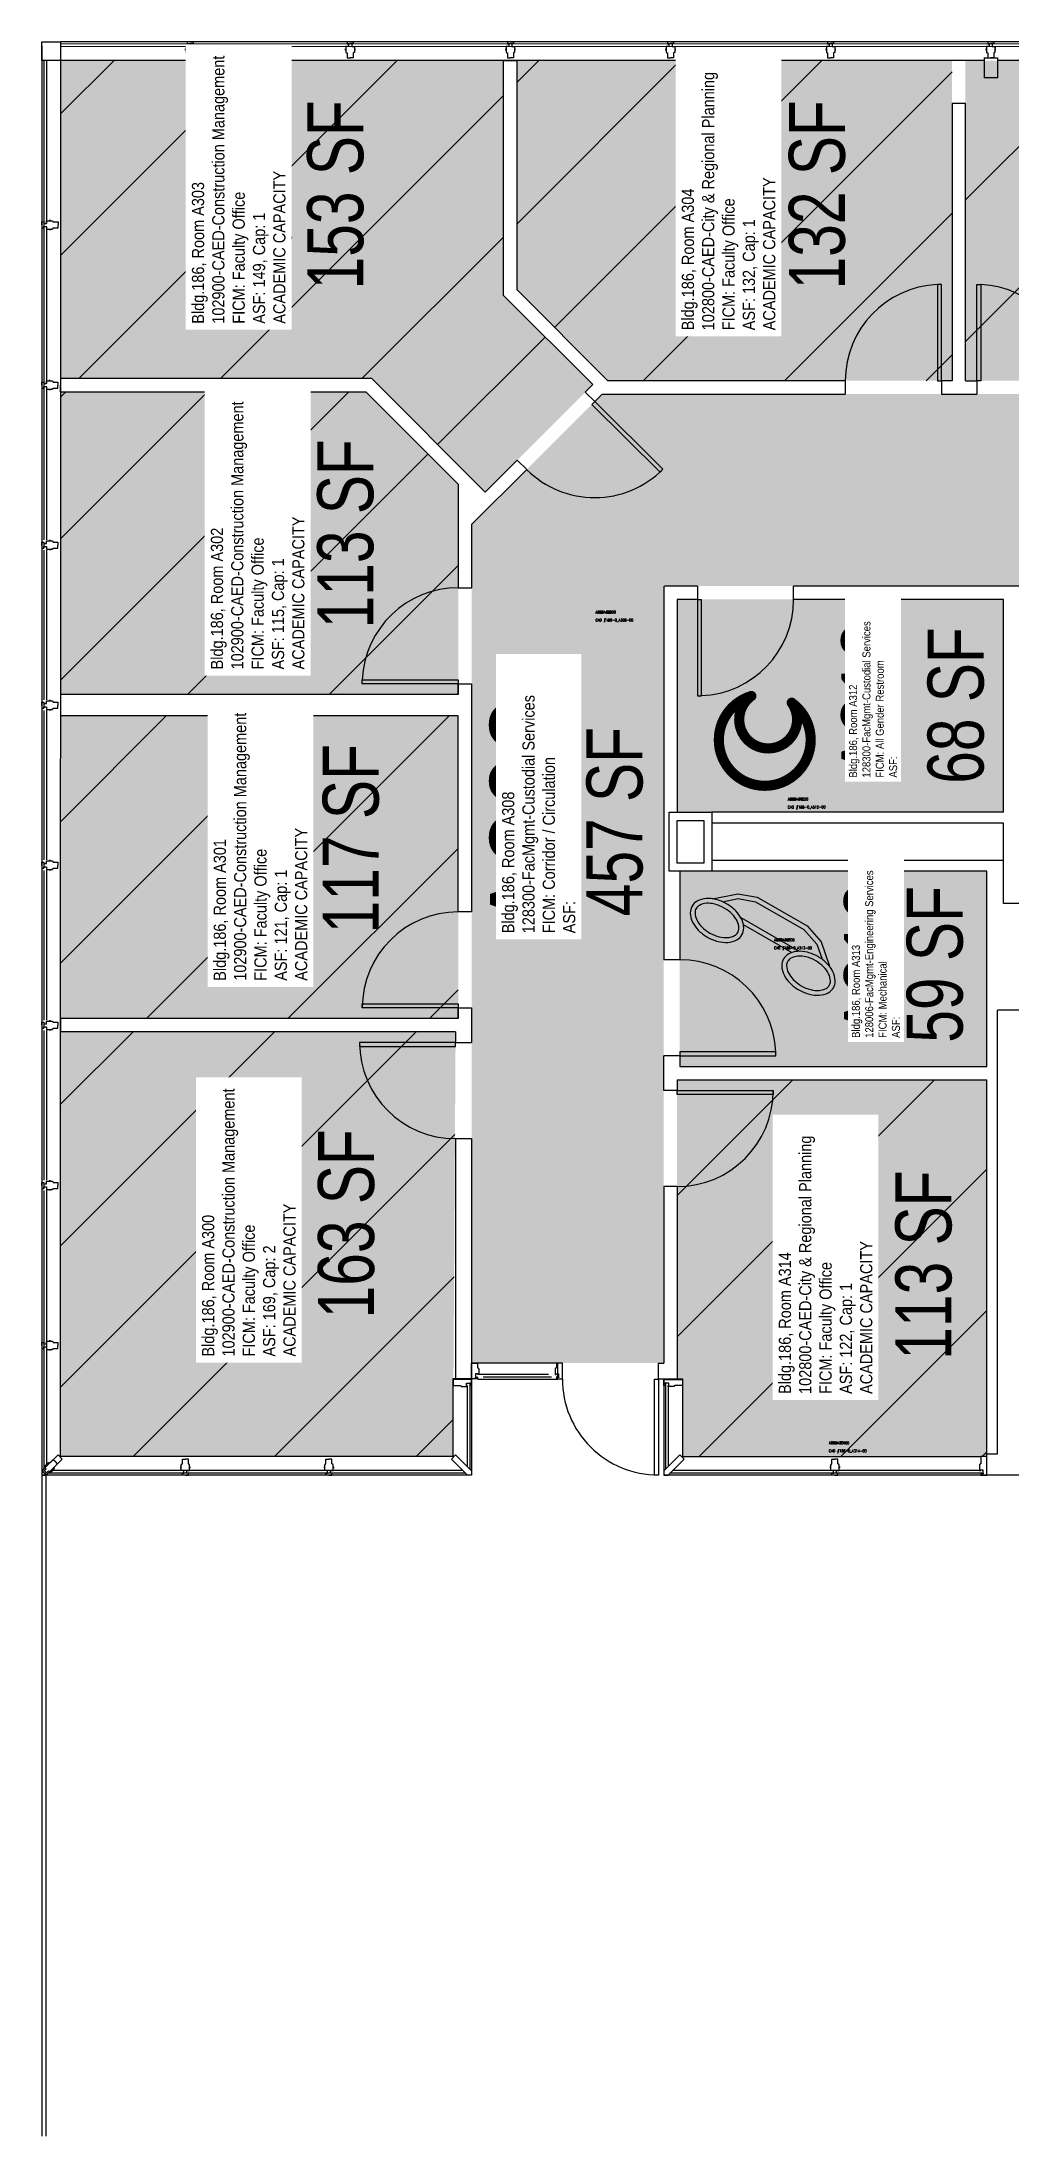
# Model space of a CAD drawing. Header units: inches. Extents: x -16 to 4862, y -246 to 5624.
# Drawn here: x 1549 to 1912, y 745 to 1530 of the extents above; entities that cross this region are included whole.
import ezdxf
from ezdxf.enums import TextEntityAlignment as Align

# ---------------------------------------------------------------- set-up
doc = ezdxf.new("R2010")
doc.units = ezdxf.units.IN
doc.header["$LTSCALE"] = 10
doc.header["$MEASUREMENT"] = 0
doc.layers.get('0').update_dxf_attribs({"linetype": 'CONTINUOUS'})
for name, color, linetype in [('A-DOOR', 2, 'CONTINUOUS'), ('A-FLOR', 3, 'CONTINUOUS'), ('A-GLAZ', 1, 'CONTINUOUS'), ('A-GLAZ-SILL', 2, 'CONTINUOUS'), ('A-IDEN-CNUM', 7, 'CONTINUOUS'), ('A-IDEN-ICON', 4, 'CONTINUOUS'), ('A-IDEN-RNUM', 7, 'CONTINUOUS'), ('A-IDEN-SNUM', 4, 'CONTINUOUS'), ('A-IDEN-VNUM', 4, 'CONTINUOUS'), ('A-WALL', 5, 'CONTINUOUS'), ('AREA-TEXT', 3, 'CONTINUOUS'), ('Rooms-Capacity', 4, 'CONTINUOUS'), ('Rooms-Category-Color', 7, 'CONTINUOUS'), ('Rooms-College-Color', 7, 'CONTINUOUS'), ('Rooms-Department-Color', 7, 'CONTINUOUS'), ('Rooms-Division-Color', 7, 'CONTINUOUS'), ('Rooms-Information', 7, 'CONTINUOUS')]:
    doc.layers.add(name, color=color, linetype=linetype)
doc.styles.add('AREA', font='arial.ttf', dxfattribs={"width": 0.75, "height": 24})
doc.styles.add('ROOMSNUMBER', font='TXT.SHX', dxfattribs={"height": 1})
doc.styles.add('ROOMVNUMBER', font='arial.ttf', dxfattribs={"width": 0.85, "height": 30})

# ---------------------------------------------------------------- blocks, each defined once
blk = doc.blocks.new('CPPHONE')
at = {"color": 0, "linetype": 'ByBlock'}
for p, q in [((0.0096, 0.0252), (-0.0196, -0.0252)), ((0.0169, 0.0279), (-0.0182, -0.0329))]:
    blk.add_line(p, q, dxfattribs=at)
for points in [[(0.0288, 0.0786, 0.139889), (0.0216, 0.0804, 0.107118), (0.0122, 0.0781, 0.079812), (0.0039, 0.0722, 0.067459), (-0.0035, 0.0626, 0.067459), (-0.008, 0.0515, 0.079812), (-0.009, 0.0413, 0.107118), (-0.0064, 0.032, 0.139889), (-0.0012, 0.0267, 0.139889), (0.0061, 0.0248, 0.107118), (0.0155, 0.0272, 0.079812), (0.0238, 0.0331, 0.067459), (0.0312, 0.0426, 0.067459), (0.0357, 0.0538, 0.079812), (0.0367, 0.0639, 0.107118), (0.034, 0.0732, 0.139889)], [(0.0263, 0.0743, 0.139889), (0.0218, 0.0754, 0.107118), (0.0144, 0.0736, 0.079812), (0.0074, 0.0686, 0.067459), (0.0008, 0.0601, 0.067459), (-0.0032, 0.0502, 0.079812), (-0.004, 0.0417, 0.107118), (-0.0019, 0.0344, 0.139889), (0.0013, 0.031, 0.139889), (0.0059, 0.0298, 0.107118), (0.0133, 0.0317, 0.079812), (0.0203, 0.0367, 0.067459), (0.0268, 0.0451, 0.067459), (0.0309, 0.055, 0.079812), (0.0317, 0.0636, 0.107118), (0.0296, 0.0709, 0.139889)], [(-0.0262, -0.0167, 0.139889), (-0.0334, -0.0148, 0.107118), (-0.0428, -0.0172, 0.079812), (-0.0511, -0.0231, 0.067459), (-0.0585, -0.0326, 0.067459), (-0.063, -0.0438, 0.079812), (-0.064, -0.0539, 0.107118), (-0.0614, -0.0632, 0.139889), (-0.0562, -0.0686, 0.139889), (-0.0489, -0.0704, 0.107118), (-0.0395, -0.0681, 0.079812), (-0.0312, -0.0622, 0.067459), (-0.0238, -0.0526, 0.067459), (-0.0193, -0.0415, 0.079812), (-0.0183, -0.0313, 0.107118), (-0.021, -0.022, 0.139889)], [(-0.0287, -0.021, 0.139889), (-0.0332, -0.0198, 0.107118), (-0.0406, -0.0217, 0.079812), (-0.0476, -0.0267, 0.067459), (-0.0542, -0.0351, 0.067459), (-0.0582, -0.045, 0.079812), (-0.059, -0.0536, 0.107118), (-0.0569, -0.0609, 0.139889), (-0.0537, -0.0643, 0.139889), (-0.0491, -0.0654, 0.107118), (-0.0417, -0.0636, 0.079812), (-0.0347, -0.0586, 0.067459), (-0.0282, -0.0501, 0.067459), (-0.0241, -0.0402, 0.079812), (-0.0233, -0.0317, 0.107118), (-0.0254, -0.0244, 0.139889)]]:
    blk.add_lwpolyline(points, format="xyb", close=True, dxfattribs=at)
for points in [[(0.0364, 0.0572), (0.0417, 0.0308), (0.0382, 0.0108), (0.0082, -0.0411), (-0.0083, -0.0558), (-0.0338, -0.0645)], [(0.0334, 0.047), (0.0366, 0.0307), (0.0334, 0.0126), (0.0043, -0.0379), (-0.0109, -0.0514), (-0.0265, -0.0567)]]:
    blk.add_lwpolyline(points, dxfattribs=at)
blk = doc.blocks.new('CPBATH')
at = {"color": 0, "linetype": 'ByBlock', "const_width": 0.0127}
for points in [[(0.0571, 0.0168, 0.861492), (-0.0551, 0, 1)], [(0.0571, 0.0168, 0.729002), (-0.0084, -0.0042, 1)], [(-0.0551, 0, 0.726902), (0.0487, -0.0337, 1)], [(-0.0084, -0.0042, 0.609468), (0.0487, -0.0337, 1)]]:
    blk.add_lwpolyline(points, format="xyb", dxfattribs=at)
at = {"color": 0, "linetype": 'ByBlock', "const_width": 0.00637}
for points in [[(0.0544, 0.0152, 1), (0.0599, 0.0184, 1)], [(0.0459, -0.0353, 1), (0.0515, -0.0321, 1)]]:
    blk.add_lwpolyline(points, format="xyb", close=True, dxfattribs=at)

msp = doc.modelspace()

# ---------------------------------------------------------------- hatches: boundary and pattern name
at = {"layer": 'Rooms-Capacity'}
h = msp.add_hatch(dxfattribs=at)
h.set_pattern_fill('ANSI31', color=256, scale=300, style=0)
h.paths.add_polyline_path([(1555.65, 1522.63), (1721.64, 1522.63), (1721.64, 1434.57), (1755.04, 1401.17), (1714.74, 1360.86), (1672.08, 1403.52), (1555.66, 1403.52)])
h = msp.add_hatch(dxfattribs=at)
h.set_pattern_fill('ANSI31', color=256, scale=300, style=0)
h.paths.add_polyline_path([(1726.64, 1522.63), (1726.64, 1436.64), (1760.65, 1402.63), (1889.64, 1402.63), (1889.64, 1522.63)])
h = msp.add_hatch(dxfattribs=at)
h.set_pattern_fill('ANSI31', color=256, scale=300, style=0)
h.paths.add_polyline_path([(1894.64, 1402.63), (1894.64, 1522.63), (2021.64, 1522.63), (2021.64, 1402.63)])
h = msp.add_hatch(dxfattribs=at)
h.set_pattern_fill('ANSI31', color=256, scale=300, style=0)
h.paths.add_polyline_path([(1555.66, 1398.52), (1670.01, 1398.52), (1704.64, 1363.89), (1704.64, 1285.02), (1555.66, 1285.02)])
h = msp.add_hatch(dxfattribs=at)
h.set_pattern_fill('ANSI31', color=256, scale=300, style=0)
h.paths.add_polyline_path([(1555.66, 1277.02), (1704.64, 1277.02), (1704.64, 1163.52), (1555.66, 1163.52)])
h = msp.add_hatch(dxfattribs=at)
h.set_pattern_fill('ANSI31', color=256, scale=300, style=0)
h.paths.add_polyline_path([(1555.66, 1158.52), (1703.64, 1158.52), (1702.64, 999.41), (1555.65, 999.41)])
h = msp.add_hatch(dxfattribs=at)
h.set_pattern_fill('ANSI31', color=256, scale=300, style=0)
h.paths.add_polyline_path([(1786.64, 1028.43), (1788.62, 1028.43), (1788.64, 999.41), (1902.64, 999.38), (1902.64, 1140.58), (1786.64, 1140.58)])
at = {"layer": 'Rooms-Category-Color', "true_color": 0xfa9ba3}
for points in [[(1555.65, 1522.63), (1721.64, 1522.63), (1721.64, 1434.57), (1755.04, 1401.17), (1714.74, 1360.86), (1672.08, 1403.52), (1555.66, 1403.52)], [(1726.64, 1522.63), (1726.64, 1436.64), (1760.65, 1402.63), (1889.64, 1402.63), (1889.64, 1522.63)], [(1894.64, 1402.63), (1894.64, 1522.63), (2021.64, 1522.63), (2021.64, 1402.63)], [(1555.66, 1398.52), (1670.01, 1398.52), (1704.64, 1363.89), (1704.64, 1285.02), (1555.66, 1285.02)], [(1555.66, 1277.02), (1704.64, 1277.02), (1704.64, 1163.52), (1555.66, 1163.52)], [(1555.66, 1158.52), (1703.64, 1158.52), (1702.64, 999.41), (1555.65, 999.41)], [(1786.64, 1028.43), (1788.62, 1028.43), (1788.64, 999.41), (1902.64, 999.38), (1902.64, 1140.58), (1786.64, 1140.58)]]:
    msp.add_hatch(color=241, dxfattribs=at).paths.add_polyline_path(points)
at = {"layer": 'Rooms-Category-Color', "true_color": 0xadadad}
for points in [[(1758.58, 1397.63), (1709.64, 1348.7), (1709.64, 1034.41), (1781.64, 1034.41), (1781.64, 1325.63), (2055.89, 1325.63), (2055.89, 1278.12), (2162.76, 1278.12), (2162.76, 1325.63), (2278.93, 1325.63), (2278.93, 1397.63)], [(1786.64, 1320.63), (1786.64, 1240.84), (1908.89, 1240.84), (1908.89, 1320.63)], [(1787.64, 1218.84), (1787.64, 1145.58), (1902.64, 1145.58), (1902.64, 1218.84)]]:
    msp.add_hatch(color=253, dxfattribs=at).paths.add_polyline_path(points)
at = {"layer": 'Rooms-College-Color', "true_color": 0xe3f498}
for points in [[(1555.65, 1522.63), (1721.64, 1522.63), (1721.64, 1434.57), (1755.04, 1401.17), (1714.74, 1360.86), (1672.08, 1403.52), (1555.66, 1403.52)], [(1726.64, 1522.63), (1726.64, 1436.64), (1760.65, 1402.63), (1889.64, 1402.63), (1889.64, 1522.63)], [(1894.64, 1402.63), (1894.64, 1522.63), (2021.64, 1522.63), (2021.64, 1402.63)], [(1555.66, 1398.52), (1670.01, 1398.52), (1704.64, 1363.89), (1704.64, 1285.02), (1555.66, 1285.02)], [(1555.66, 1277.02), (1704.64, 1277.02), (1704.64, 1163.52), (1555.66, 1163.52)], [(1555.66, 1158.52), (1703.64, 1158.52), (1702.64, 999.41), (1555.65, 999.41)], [(1786.64, 1028.43), (1788.62, 1028.43), (1788.64, 999.41), (1902.64, 999.38), (1902.64, 1140.58), (1786.64, 1140.58)]]:
    msp.add_hatch(color=61, dxfattribs=at).paths.add_polyline_path(points)
at = {"layer": 'Rooms-College-Color', "true_color": 0xadadad}
for points in [[(1758.58, 1397.63), (1709.64, 1348.7), (1709.64, 1034.41), (1781.64, 1034.41), (1781.64, 1325.63), (2055.89, 1325.63), (2055.89, 1278.12), (2162.76, 1278.12), (2162.76, 1325.63), (2278.93, 1325.63), (2278.93, 1397.63)], [(1786.64, 1320.63), (1786.64, 1240.84), (1908.89, 1240.84), (1908.89, 1320.63)], [(1787.64, 1218.84), (1787.64, 1145.58), (1902.64, 1145.58), (1902.64, 1218.84)]]:
    msp.add_hatch(color=253, dxfattribs=at).paths.add_polyline_path(points)
at = {"layer": 'Rooms-Department-Color', "true_color": 0xe3f498}
for points in [[(1555.65, 1522.63), (1721.64, 1522.63), (1721.64, 1434.57), (1755.04, 1401.17), (1714.74, 1360.86), (1672.08, 1403.52), (1555.66, 1403.52)], [(1726.64, 1522.63), (1726.64, 1436.64), (1760.65, 1402.63), (1889.64, 1402.63), (1889.64, 1522.63)], [(1894.64, 1402.63), (1894.64, 1522.63), (2021.64, 1522.63), (2021.64, 1402.63)], [(1555.66, 1398.52), (1670.01, 1398.52), (1704.64, 1363.89), (1704.64, 1285.02), (1555.66, 1285.02)], [(1555.66, 1277.02), (1704.64, 1277.02), (1704.64, 1163.52), (1555.66, 1163.52)], [(1555.66, 1158.52), (1703.64, 1158.52), (1702.64, 999.41), (1555.65, 999.41)], [(1786.64, 1028.43), (1788.62, 1028.43), (1788.64, 999.41), (1902.64, 999.38), (1902.64, 1140.58), (1786.64, 1140.58)]]:
    msp.add_hatch(color=61, dxfattribs=at).paths.add_polyline_path(points)
at = {"layer": 'Rooms-Department-Color', "true_color": 0xacacac}
for points in [[(1758.58, 1397.63), (1709.64, 1348.7), (1709.64, 1034.41), (1781.64, 1034.41), (1781.64, 1325.63), (2055.89, 1325.63), (2055.89, 1278.12), (2162.76, 1278.12), (2162.76, 1325.63), (2278.93, 1325.63), (2278.93, 1397.63)], [(1786.64, 1320.63), (1786.64, 1240.84), (1908.89, 1240.84), (1908.89, 1320.63)], [(1787.64, 1218.84), (1787.64, 1145.58), (1902.64, 1145.58), (1902.64, 1218.84)]]:
    msp.add_hatch(color=253, dxfattribs=at).paths.add_polyline_path(points)
at = {"layer": 'Rooms-Division-Color', "true_color": 0xe3f498}
for points in [[(1555.65, 1522.63), (1721.64, 1522.63), (1721.64, 1434.57), (1755.04, 1401.17), (1714.74, 1360.86), (1672.08, 1403.52), (1555.66, 1403.52)], [(1726.64, 1522.63), (1726.64, 1436.64), (1760.65, 1402.63), (1889.64, 1402.63), (1889.64, 1522.63)], [(1894.64, 1402.63), (1894.64, 1522.63), (2021.64, 1522.63), (2021.64, 1402.63)], [(1555.66, 1398.52), (1670.01, 1398.52), (1704.64, 1363.89), (1704.64, 1285.02), (1555.66, 1285.02)], [(1555.66, 1277.02), (1704.64, 1277.02), (1704.64, 1163.52), (1555.66, 1163.52)], [(1555.66, 1158.52), (1703.64, 1158.52), (1702.64, 999.41), (1555.65, 999.41)], [(1786.64, 1028.43), (1788.62, 1028.43), (1788.64, 999.41), (1902.64, 999.38), (1902.64, 1140.58), (1786.64, 1140.58)]]:
    msp.add_hatch(color=61, dxfattribs=at).paths.add_polyline_path(points)
at = {"layer": 'Rooms-Division-Color', "true_color": 0xadadad}
for points in [[(1758.58, 1397.63), (1709.64, 1348.7), (1709.64, 1034.41), (1781.64, 1034.41), (1781.64, 1325.63), (2055.89, 1325.63), (2055.89, 1278.12), (2162.76, 1278.12), (2162.76, 1325.63), (2278.93, 1325.63), (2278.93, 1397.63)], [(1786.64, 1320.63), (1786.64, 1240.84), (1908.89, 1240.84), (1908.89, 1320.63)], [(1787.64, 1218.84), (1787.64, 1145.58), (1902.64, 1145.58), (1902.64, 1218.84)]]:
    msp.add_hatch(color=253, dxfattribs=at).paths.add_polyline_path(points)

# ---------------------------------------------------------------- linework, layer by layer
at = {"layer": 'A-DOOR'}
for p, q in [((1885.64, 1438.63), (1884.14, 1438.63)), ((1884.14, 1438.63), (1884.14, 1402.63)), ((1885.64, 1402.63), (1885.64, 1438.63)), ((1898.95, 1402.63), (1898.95, 1438.63)), ((1898.95, 1438.63), (1900.45, 1438.63)), ((1900.45, 1438.63), (1900.45, 1402.63)), ((1884.14, 1402.63), (1885.64, 1402.63)), ((1900.45, 1402.63), (1898.95, 1402.63)), ((1754.69, 1393.74), (1755.75, 1394.8)), ((1780.24, 1368.37), (1754.69, 1393.74)), ((1755.75, 1394.8), (1781.29, 1369.43)), ((1781.29, 1369.43), (1780.24, 1368.37)), ((1794.25, 1320.54), (1794.25, 1284.54)), ((1795.75, 1320.54), (1794.25, 1320.54)), ((1795.75, 1284.54), (1795.75, 1320.54)), ((1668.64, 1289.02), (1668.64, 1290.52)), ((1668.64, 1290.52), (1704.64, 1290.52)), ((1704.64, 1289.02), (1668.64, 1289.02)), ((1704.64, 1290.52), (1704.64, 1289.02)), ((1794.25, 1284.54), (1795.75, 1284.54)), ((1668.64, 1167.52), (1668.64, 1169.02)), ((1668.64, 1169.02), (1704.64, 1169.02)), ((1704.64, 1167.52), (1668.64, 1167.52)), ((1704.64, 1169.02), (1704.64, 1167.52)), ((1703.64, 1154.52), (1667.64, 1154.52)), ((1667.64, 1154.52), (1667.64, 1153.02)), ((1703.64, 1153.02), (1703.64, 1154.52)), ((1667.64, 1153.02), (1703.64, 1153.02)), ((1823.64, 1151.08), (1787.64, 1151.08)), ((1787.64, 1151.08), (1787.64, 1149.58)), ((1787.64, 1149.58), (1823.64, 1149.58)), ((1823.64, 1149.58), (1823.64, 1151.08)), ((1786.64, 1136.55), (1822.64, 1136.55)), ((1786.64, 1135.05), (1786.64, 1136.55)), ((1822.64, 1135.05), (1786.64, 1135.05)), ((1822.64, 1136.55), (1822.64, 1135.05)), ((1778.14, 992.41), (1778.14, 1028.41)), ((1778.14, 1028.41), (1779.64, 1028.41)), ((1779.64, 1028.41), (1779.64, 992.41)), ((1779.64, 992.41), (1778.14, 992.41))]:
    msp.add_line(p, q, dxfattribs=at)
for centre, radius, start, end in [((1885.7, 1402.61), 36.06, 92.47772, 179.96003), ((1898.89, 1402.61), 36.06, 0.03997, 87.52228), ((1755.75, 1394.8), 36, 225.19396, 315.19396), ((1704.64, 1289.03), 35.99, 89.99378, 177.62594), ((1794.26, 1320.53), 35.99, 272.37406, 0.00622), ((1704.64, 1167.52), 36, 90, 180), ((1787.65, 1149.59), 35.99, 2.37406, 90.00622), ((1703.64, 1154.52), 36, 180, 270), ((1786.64, 1136.55), 36, 270, 360), ((1779.58, 1028.39), 35.94, 179.95706, 270.10046)]:
    msp.add_arc(centre, radius, start, end, dxfattribs=at)
at = {"layer": 'A-FLOR'}
for p, q in [((1548.64, 992.41), (1548.65, 744.63)), ((1550.14, 992.41), (1550.15, 744.63))]:
    msp.add_line(p, q, dxfattribs=at)
at = {"layer": 'A-GLAZ'}
for p, q in [((2319.61, 1529.63), (1555.65, 1529.63)), ((1555.65, 1527.98), (2316.27, 1527.9)), ((1550.35, 1522.63), (1550.35, 1461.61)), ((1555.65, 999.41), (1555.66, 1522.63)), ((1901.64, 1522.63), (1555.66, 1522.63)), ((2312.64, 1522.64), (1906.64, 1522.63)), ((1550.31, 1460.43), (1550.31, 1401.61)), ((1550.33, 1399.43), (1550.33, 1342.99)), ((1550.33, 1339.05), (1550.33, 1282.99)), ((1550.33, 1279.05), (1550.33, 1222.99)), ((1550.33, 1219.05), (1550.33, 1162.99)), ((1550.33, 1159.05), (1550.33, 1102.99)), ((1550.33, 1099.05), (1550.33, 995.68)), ((1702.64, 1028.43), (1702.64, 999.41)), ((1709.64, 1034.41), (1709.64, 992.41)), ((1738.49, 1030.09), (1711.94, 1030.09)), ((1739.61, 1029.09), (1713.94, 1029.09)), ((1781.64, 1028.41), (1781.64, 992.44)), ((1788.64, 1028.43), (1788.64, 999.41)), ((1707.96, 1025.94), (1707.96, 995.69)), ((1783.33, 1025.94), (1783.33, 995.69)), ((1702.64, 999.41), (1555.65, 999.41)), ((1788.64, 999.41), (1900.4, 999.41)), ((1709.64, 992.41), (1548.66, 992.41)), ((1706.37, 994.09), (1551.92, 994.09)), ((1907.64, 992.41), (1781.64, 992.41)), ((1900.4, 994.09), (1784.91, 994.09))]:
    msp.add_line(p, q, dxfattribs=at)
msp.add_lwpolyline([(1548.66, 1528.12), (1548.66, 992.41)], dxfattribs=at)
at = {"layer": 'A-GLAZ-SILL'}
for p, q in [((1555.65, 1528.98), (2317.27, 1528.9)), ((1549.35, 1522.63), (1549.35, 1461.61)), ((1549.31, 1459.89), (1549.31, 1402.14)), ((1549.33, 1400.43), (1549.33, 1342.99)), ((1549.33, 1339.05), (1549.33, 1282.99)), ((1549.33, 1279.05), (1549.33, 1222.99)), ((1549.33, 1219.05), (1549.33, 1162.99)), ((1549.33, 1159.05), (1549.33, 1102.99)), ((1549.33, 1099.05), (1549.33, 994.68)), ((1708.96, 1025.94), (1708.96, 994.69)), ((1782.33, 1025.94), (1782.33, 994.69)), ((1707.37, 993.09), (1550.92, 993.09)), ((1900.4, 993.09), (1783.91, 993.09))]:
    msp.add_line(p, q, dxfattribs=at)
at = {"layer": 'A-WALL'}
for p, q in [((1603.02, 1529.63), (1603.02, 1528.95)), ((1605.27, 1529.63), (1603.02, 1529.63)), ((1605.27, 1528.95), (1603.02, 1528.95)), ((1603.56, 1528.95), (1603.56, 1527.95)), ((1604.73, 1528.95), (1604.73, 1527.95)), ((1605.27, 1529.63), (1605.27, 1528.95)), ((1605.48, 1525.6), (1605.48, 1525.47)), ((1605.73, 1527.95), (1605.73, 1525.7)), ((1605.73, 1526.74), (1606.11, 1526.74)), ((1663.02, 1529.63), (1663.02, 1528.95)), ((1665.27, 1529.63), (1663.02, 1529.63)), ((1665.27, 1528.95), (1663.02, 1528.95)), ((1663.56, 1528.95), (1663.56, 1527.95)), ((1664.73, 1528.95), (1664.73, 1527.95)), ((1665.27, 1529.63), (1665.27, 1528.95)), ((1665.48, 1525.6), (1665.48, 1525.47)), ((1665.73, 1527.95), (1665.73, 1525.7)), ((1665.73, 1526.74), (1666.11, 1526.74)), ((1723.02, 1529.63), (1723.02, 1528.95)), ((1725.27, 1529.63), (1723.02, 1529.63)), ((1725.27, 1528.95), (1723.02, 1528.95)), ((1723.56, 1528.95), (1723.56, 1527.95)), ((1724.73, 1528.95), (1724.73, 1527.95)), ((1725.27, 1529.63), (1725.27, 1528.95)), ((1725.48, 1525.6), (1725.48, 1525.47)), ((1725.73, 1527.95), (1725.73, 1525.7)), ((1725.73, 1526.73), (1726.11, 1526.73)), ((1783.02, 1529.63), (1783.02, 1528.95)), ((1785.27, 1529.63), (1783.02, 1529.63)), ((1785.27, 1528.95), (1783.02, 1528.95)), ((1783.55, 1528.95), (1783.55, 1527.95)), ((1784.73, 1528.95), (1784.73, 1527.95)), ((1785.27, 1529.63), (1785.27, 1528.95)), ((1785.48, 1525.59), (1785.48, 1525.47)), ((1785.73, 1527.95), (1785.73, 1525.69)), ((1785.73, 1526.73), (1786.11, 1526.73)), ((1843.02, 1529.63), (1843.02, 1528.95)), ((1845.27, 1529.63), (1843.02, 1529.63)), ((1845.27, 1528.95), (1843.02, 1528.95)), ((1843.55, 1528.95), (1843.55, 1527.95)), ((1844.73, 1528.95), (1844.73, 1527.95)), ((1845.27, 1529.63), (1845.27, 1528.95)), ((1845.48, 1525.59), (1845.48, 1525.47)), ((1845.73, 1527.95), (1845.73, 1525.69)), ((1845.73, 1526.73), (1846.11, 1526.73)), ((1901.64, 1523.63), (1901.64, 1516.16)), ((1901.64, 1523.63), (1906.64, 1523.63)), ((1903.02, 1529.63), (1903.02, 1528.95)), ((1905.27, 1529.63), (1903.02, 1529.63)), ((1905.27, 1528.95), (1903.02, 1528.95)), ((1903.55, 1528.95), (1903.55, 1527.95)), ((1904.73, 1528.95), (1904.73, 1527.95)), ((1905.27, 1529.63), (1905.27, 1528.95)), ((1905.48, 1525.59), (1905.48, 1525.47)), ((1905.73, 1527.95), (1905.73, 1525.69)), ((1905.73, 1526.73), (1906.11, 1526.73)), ((1906.64, 1523.63), (1906.64, 1516.16)), ((1721.64, 1434.57), (1721.64, 1522.63)), ((1721.64, 1522.63), (1726.64, 1522.63)), ((1726.64, 1436.64), (1726.64, 1522.63)), ((1906.64, 1516.16), (1901.64, 1516.16)), ((1889.64, 1506.52), (1889.64, 1402.63)), ((1894.64, 1506.52), (1889.64, 1506.52)), ((1894.64, 1402.63), (1894.64, 1506.52)), ((1548.66, 1462.14), (1549.34, 1462.14)), ((1548.66, 1462.14), (1548.66, 1459.89)), ((1549.34, 1462.14), (1549.34, 1459.89)), ((1549.34, 1461.61), (1550.34, 1461.61)), ((1549.34, 1460.43), (1550.34, 1460.43)), ((1550.34, 1462.61), (1552.59, 1462.61)), ((1551.55, 1462.61), (1551.55, 1462.98)), ((1552.69, 1462.36), (1552.82, 1462.36)), ((1548.66, 1459.89), (1549.34, 1459.89)), ((1726.64, 1436.64), (1760.65, 1402.63)), ((1721.64, 1434.57), (1755.04, 1401.17)), ((1548.63, 1402.14), (1549.31, 1402.14)), ((1548.63, 1402.14), (1548.63, 1399.89)), ((1548.63, 1399.89), (1549.31, 1399.89)), ((1549.31, 1402.14), (1549.31, 1399.89)), ((1549.31, 1401.61), (1550.31, 1401.61)), ((1549.31, 1400.43), (1550.31, 1400.43)), ((1550.31, 1402.61), (1552.57, 1402.61)), ((1551.53, 1402.61), (1551.53, 1402.98)), ((1552.67, 1402.36), (1552.79, 1402.36)), ((1555.65, 1403.52), (1672.08, 1403.52)), ((1555.65, 1398.52), (1555.66, 1403.52)), ((1555.65, 1398.52), (1670.01, 1398.52)), ((1670.01, 1398.52), (1704.64, 1363.89)), ((1672.08, 1403.52), (1714.74, 1360.86)), ((1755.04, 1401.17), (1752.22, 1398.34)), ((1752.22, 1398.34), (1755.75, 1394.8)), ((1758.58, 1397.63), (1755.75, 1394.8)), ((1758.58, 1397.63), (1849.64, 1397.63)), ((1849.64, 1402.63), (1760.65, 1402.63)), ((1849.64, 1402.63), (1849.64, 1397.63)), ((1889.64, 1402.63), (1885.64, 1402.63)), ((1885.64, 1402.63), (1885.64, 1397.63)), ((1885.64, 1397.63), (1898.95, 1397.63)), ((1894.64, 1402.63), (1898.95, 1402.63)), ((1898.95, 1402.63), (1898.95, 1397.63)), ((1730.3, 1369.35), (1709.64, 1348.7)), ((1726.76, 1372.88), (1714.74, 1360.86)), ((1726.76, 1372.88), (1730.3, 1369.35)), ((1704.64, 1363.89), (1704.64, 1325.02)), ((1550.34, 1342.61), (1552.59, 1342.61)), ((1551.55, 1342.61), (1551.55, 1342.98)), ((1552.69, 1342.36), (1552.82, 1342.36)), ((1709.64, 1348.7), (1709.64, 1325.02)), ((1548.65, 1342.14), (1549.34, 1342.14)), ((1548.65, 1342.14), (1548.65, 1339.89)), ((1548.65, 1339.89), (1549.34, 1339.89)), ((1549.34, 1342.14), (1549.34, 1339.89)), ((1549.34, 1341.61), (1550.34, 1341.61)), ((1549.34, 1340.43), (1550.34, 1340.43)), ((1704.64, 1325.02), (1709.64, 1325.02)), ((1781.64, 1325.63), (1781.64, 1185.58)), ((1794.25, 1325.63), (1781.94, 1325.63)), ((1786.64, 1320.63), (1786.64, 1240.84)), ((1794.25, 1320.63), (1786.64, 1320.63)), ((1794.25, 1325.63), (1794.25, 1320.63)), ((1830.25, 1320.63), (1830.25, 1325.63)), ((2011.89, 1325.63), (1830.25, 1325.63)), ((1908.89, 1320.63), (1830.25, 1320.63)), ((1908.89, 1240.84), (1908.89, 1320.63)), ((1704.64, 1285.02), (1704.64, 1289.02)), ((1704.64, 1289.02), (1709.64, 1289.02)), ((1704.64, 1289.02), (1704.64, 1285.02)), ((1709.64, 1289.02), (1709.64, 1203.52)), ((1548.65, 1282.14), (1549.34, 1282.14)), ((1548.65, 1282.14), (1548.65, 1279.89)), ((1548.65, 1279.89), (1549.34, 1279.89)), ((1549.34, 1282.14), (1549.34, 1279.89)), ((1549.34, 1281.61), (1550.34, 1281.61)), ((1549.34, 1280.43), (1550.34, 1280.43)), ((1550.34, 1282.61), (1552.59, 1282.61)), ((1551.55, 1282.61), (1551.55, 1282.98)), ((1552.69, 1282.36), (1552.82, 1282.36)), ((1555.66, 1277.02), (1555.66, 1285.02)), ((1704.64, 1277.02), (1555.66, 1277.02)), ((1704.64, 1203.52), (1704.64, 1277.02)), ((1908.89, 1240.84), (1799.64, 1240.84)), ((1908.89, 1236.84), (1799.64, 1236.84)), ((1908.89, 1222.84), (1908.89, 1236.84)), ((1548.65, 1222.14), (1549.34, 1222.14)), ((1548.65, 1222.14), (1548.65, 1219.89)), ((1548.65, 1219.89), (1549.34, 1219.89)), ((1549.34, 1222.14), (1549.34, 1219.89)), ((1549.34, 1221.61), (1550.34, 1221.61)), ((1549.34, 1220.43), (1550.34, 1220.43)), ((1550.34, 1222.61), (1552.59, 1222.61)), ((1551.55, 1222.61), (1551.55, 1222.98)), ((1552.69, 1222.36), (1552.82, 1222.36)), ((1787.64, 1218.84), (1787.64, 1185.58)), ((1908.89, 1222.84), (1799.64, 1222.84)), ((1902.64, 1218.84), (1799.64, 1218.84)), ((1903.89, 1222.84), (1811.94, 1222.84)), ((1902.64, 1145.58), (1902.64, 1218.84)), ((1908.89, 1206.63), (1908.89, 1222.84)), ((1709.64, 1203.52), (1704.64, 1203.52)), ((2148.2, 1206.63), (1908.89, 1206.63)), ((1787.64, 1185.58), (1781.64, 1185.58)), ((1548.65, 1162.14), (1549.34, 1162.14)), ((1548.65, 1162.14), (1548.65, 1159.89)), ((1549.34, 1162.14), (1549.34, 1159.89)), ((1550.34, 1162.61), (1552.59, 1162.61)), ((1551.55, 1162.61), (1551.55, 1162.98)), ((1552.69, 1162.36), (1552.82, 1162.36)), ((1704.64, 1163.52), (1555.66, 1163.52)), ((1555.66, 1158.52), (1555.66, 1163.52)), ((1704.64, 1163.52), (1704.64, 1167.52)), ((1704.64, 1167.52), (1709.64, 1167.52)), ((1704.64, 1167.52), (1704.64, 1163.52)), ((1709.64, 1167.52), (1709.64, 1154.52)), ((2145.14, 1166.63), (1906.64, 1166.63)), ((1906.64, 1000.4), (1906.64, 1166.63)), ((1548.65, 1159.89), (1549.34, 1159.89)), ((1549.34, 1161.61), (1550.34, 1161.61)), ((1549.34, 1160.43), (1550.34, 1160.43)), ((1703.64, 1158.52), (1555.66, 1158.52)), ((1703.64, 1158.52), (1703.64, 1154.52)), ((1703.64, 1154.52), (1709.64, 1154.52)), ((1781.64, 1136.58), (1781.64, 1149.58)), ((1787.64, 1149.58), (1781.64, 1149.58)), ((1786.64, 1140.58), (1902.64, 1140.58)), ((1786.64, 1140.58), (1786.64, 1136.58)), ((1902.64, 1000.4), (1902.64, 1140.58)), ((1786.64, 1136.58), (1781.64, 1136.58)), ((1703.64, 1118.52), (1709.64, 1118.52)), ((1703.64, 1118.52), (1703.64, 1028.43)), ((1709.64, 1118.52), (1709.64, 1034.41)), ((1548.65, 1102.14), (1549.34, 1102.14)), ((1548.65, 1102.14), (1548.65, 1099.89)), ((1548.65, 1099.89), (1549.34, 1099.89)), ((1549.34, 1102.14), (1549.34, 1099.89)), ((1549.34, 1101.61), (1550.34, 1101.61)), ((1549.34, 1100.43), (1550.34, 1100.43)), ((1550.34, 1102.61), (1552.59, 1102.61)), ((1551.55, 1102.61), (1551.55, 1102.98)), ((1552.69, 1102.36), (1552.82, 1102.36)), ((1781.64, 1100.58), (1781.64, 1034.41)), ((1786.64, 1100.58), (1781.64, 1100.58)), ((1786.64, 1100.58), (1786.64, 1028.43)), ((1548.65, 1042.14), (1549.34, 1042.14)), ((1548.65, 1042.14), (1548.65, 1039.89)), ((1548.65, 1039.89), (1549.34, 1039.89)), ((1549.34, 1042.14), (1549.34, 1039.89)), ((1549.34, 1041.61), (1550.34, 1041.61)), ((1549.34, 1040.43), (1550.34, 1040.43)), ((1550.34, 1042.61), (1552.59, 1042.61)), ((1551.55, 1042.61), (1551.55, 1042.98)), ((1552.69, 1042.36), (1552.82, 1042.36)), ((1709.64, 1028.43), (1702.64, 1028.43)), ((1779.64, 1028.41), (1779.64, 1034.41)), ((1779.64, 1034.41), (1781.64, 1034.41)), ((1781.64, 1028.41), (1779.64, 1028.41)), ((1781.64, 1028.43), (1788.64, 1028.43)), ((1549.52, 995.52), (1551.11, 997.11)), ((1551.36, 997.01), (1551.45, 997.1)), ((1902.65, 992.4), (1902.65, 1000.4)), ((1902.65, 1000.4), (1906.64, 1000.4)), ((1548.66, 994), (1549.14, 994.49)), ((1548.66, 994), (1550.25, 992.41)), ((1549.14, 994.49), (1550.73, 992.89)), ((1549.52, 994.11), (1550.23, 994.81)), ((1550.38, 996.38), (1550.11, 996.64)), ((1550.25, 992.41), (1550.73, 992.89)), ((1550.35, 993.27), (1551.06, 993.98)), ((1601.26, 992.41), (1601.26, 993.09)), ((1603.51, 993.09), (1601.26, 993.09)), ((1603.51, 992.41), (1601.26, 992.41)), ((1601.8, 993.09), (1601.8, 994.09)), ((1602.97, 993.09), (1602.97, 994.09)), ((1603.51, 992.41), (1603.51, 993.09)), ((1603.72, 996.45), (1603.72, 996.57)), ((1603.97, 994.09), (1603.97, 996.35)), ((1603.97, 995.31), (1604.35, 995.31)), ((1655.05, 992.41), (1655.05, 993.09)), ((1657.3, 993.09), (1655.05, 993.09)), ((1657.3, 992.41), (1655.05, 992.41)), ((1655.59, 993.09), (1655.59, 994.09)), ((1656.77, 993.09), (1656.77, 994.09)), ((1657.3, 992.41), (1657.3, 993.09)), ((1657.52, 996.45), (1657.52, 996.57)), ((1657.77, 994.09), (1657.77, 996.35)), ((1657.77, 995.31), (1658.14, 995.31)), ((1844.64, 992.42), (1844.64, 993.1)), ((1846.89, 993.1), (1844.64, 993.1)), ((1846.89, 992.42), (1844.64, 992.42)), ((1845.18, 993.1), (1845.18, 994.11)), ((1846.36, 993.1), (1846.36, 994.11)), ((1846.89, 992.42), (1846.89, 993.1)), ((1847.11, 996.46), (1847.11, 996.58)), ((1847.36, 994.11), (1847.36, 996.36)), ((1847.36, 995.32), (1847.73, 995.32)), ((1900.3, 993.1), (1899.95, 993.1)), ((1914.64, 992.41), (1902.65, 992.41))]:
    msp.add_line(p, q, dxfattribs=at)
for points in [[(1548.66, 1529.63), (1555.65, 1529.63), (1555.65, 1522.63), (1548.66, 1522.63)], [(1783.64, 1240.84), (1799.64, 1240.84), (1799.64, 1218.84), (1783.64, 1218.84)], [(1786.64, 1237.84), (1796.64, 1237.84), (1796.64, 1221.84), (1786.64, 1221.84)], [(1711.94, 1030.25), (1711.94, 1030.38), (1711.09, 1030.38), (1711.09, 1029.76), (1711.09, 1029.13), (1710.96, 1029.13), (1710.96, 1028.94), (1711.43, 1028.94), (1711.36, 1029.13), (1711.99, 1029.13), (1711.89, 1028.94), (1711.89, 1028.44), (1709.64, 1028.44), (1709.64, 1034.41), (1711.89, 1034.41), (1711.89, 1032.6), (1712.09, 1032.6), (1712.09, 1032.38), (1712.34, 1032.38), (1712.34, 1030.25), (1712.37, 1030.13), (1711.91, 1030.13)], [(1741.34, 1030.25), (1741.34, 1030.38), (1742.2, 1030.38), (1742.2, 1029.76), (1742.2, 1029.13), (1742.32, 1029.13), (1742.32, 1028.94), (1741.85, 1028.94), (1741.92, 1029.13), (1741.3, 1029.13), (1741.39, 1028.94), (1741.39, 1028.44), (1743.64, 1028.44), (1743.64, 1034.41), (1741.39, 1034.41), (1741.39, 1032.6), (1741.2, 1032.6), (1741.2, 1032.38), (1740.95, 1032.38), (1740.95, 1030.25), (1740.92, 1030.13), (1741.37, 1030.13)], [(1707.83, 1025.98), (1707.71, 1025.98), (1707.71, 1026.84), (1708.32, 1026.84), (1708.96, 1026.84), (1708.96, 1026.96), (1709.14, 1026.96), (1709.14, 1026.49), (1708.96, 1026.57), (1708.96, 1025.94), (1709.14, 1026.04), (1709.64, 1026.04), (1709.64, 1028.29), (1702.67, 1028.28), (1702.67, 1026.03), (1705.48, 1026.03), (1705.48, 1025.84), (1705.71, 1025.84), (1705.71, 1025.59), (1707.83, 1025.59), (1707.96, 1025.56), (1707.96, 1026.01)], [(1783.45, 1025.98), (1783.58, 1025.98), (1783.58, 1026.84), (1782.96, 1026.84), (1782.33, 1026.84), (1782.33, 1026.96), (1782.14, 1026.96), (1782.15, 1026.49), (1782.33, 1026.57), (1782.33, 1025.94), (1782.14, 1026.04), (1781.64, 1026.04), (1781.64, 1028.29), (1788.62, 1028.28), (1788.62, 1026.03), (1785.8, 1026.03), (1785.8, 1025.84), (1785.58, 1025.84), (1785.58, 1025.59), (1783.45, 1025.59), (1783.33, 1025.56), (1783.33, 1026.01)], [(1900.34, 994.22), (1900.34, 994.35), (1901.2, 994.35), (1901.2, 993.73), (1901.2, 993.1), (1901.32, 993.1), (1901.32, 992.91), (1900.85, 992.91), (1900.93, 993.1), (1900.3, 993.1), (1900.4, 992.91), (1900.4, 992.41), (1902.65, 992.41), (1902.64, 999.38), (1900.39, 999.38), (1900.39, 996.57), (1900.2, 996.57), (1900.2, 996.35), (1899.95, 996.35), (1899.95, 994.22), (1899.92, 994.1), (1900.37, 994.1)]]:
    msp.add_lwpolyline(points, close=True, dxfattribs=at)
for points in [[(1604.14, 1529.63), (1603.02, 1529.63), (1603.02, 1528.95), (1603.56, 1528.95), (1603.56, 1527.95), (1602.55, 1527.95), (1602.56, 1526.74), (1602.18, 1526.74), (1602.56, 1526.74), (1602.56, 1525.7), (1602.81, 1525.7), (1602.81, 1525.47), (1603.02, 1525.47), (1603.02, 1523.63), (1604.14, 1523.63)], [(1604.14, 1529.63), (1605.27, 1529.63), (1605.27, 1528.95), (1604.73, 1528.95), (1604.73, 1527.95), (1605.74, 1527.95), (1605.73, 1526.74), (1606.11, 1526.74), (1605.73, 1526.74), (1605.73, 1525.7), (1605.48, 1525.7), (1605.48, 1525.47), (1605.27, 1525.47), (1605.27, 1523.63), (1604.14, 1523.63)], [(1664.14, 1529.63), (1663.02, 1529.63), (1663.02, 1528.95), (1663.56, 1528.95), (1663.56, 1527.95), (1662.55, 1527.95), (1662.56, 1526.74), (1662.18, 1526.74), (1662.56, 1526.74), (1662.56, 1525.7), (1662.81, 1525.7), (1662.81, 1525.47), (1663.02, 1525.47), (1663.02, 1523.63), (1664.14, 1523.63)], [(1664.14, 1529.63), (1665.27, 1529.63), (1665.27, 1528.95), (1664.73, 1528.95), (1664.73, 1527.95), (1665.74, 1527.95), (1665.73, 1526.74), (1666.11, 1526.74), (1665.73, 1526.74), (1665.73, 1525.7), (1665.48, 1525.7), (1665.48, 1525.47), (1665.27, 1525.47), (1665.27, 1523.63), (1664.14, 1523.63)], [(1724.14, 1529.63), (1723.02, 1529.63), (1723.02, 1528.95), (1723.56, 1528.95), (1723.56, 1527.95), (1722.55, 1527.95), (1722.56, 1526.73), (1722.18, 1526.73), (1722.56, 1526.73), (1722.56, 1525.7), (1722.81, 1525.7), (1722.81, 1525.47), (1723.02, 1525.47), (1723.02, 1523.63), (1724.14, 1523.63)], [(1724.14, 1529.63), (1725.27, 1529.63), (1725.27, 1528.95), (1724.73, 1528.95), (1724.73, 1527.95), (1725.74, 1527.95), (1725.73, 1526.73), (1726.11, 1526.73), (1725.73, 1526.73), (1725.73, 1525.7), (1725.48, 1525.7), (1725.48, 1525.47), (1725.27, 1525.47), (1725.27, 1523.63), (1724.14, 1523.63)], [(1784.14, 1529.63), (1783.02, 1529.63), (1783.02, 1528.95), (1783.55, 1528.95), (1783.55, 1527.95), (1782.55, 1527.94), (1782.55, 1526.73), (1782.18, 1526.73), (1782.55, 1526.73), (1782.55, 1525.69), (1782.8, 1525.69), (1782.8, 1525.47), (1783.02, 1525.47), (1783.02, 1523.63), (1784.14, 1523.63)], [(1784.14, 1529.63), (1785.27, 1529.63), (1785.27, 1528.95), (1784.73, 1528.95), (1784.73, 1527.95), (1785.74, 1527.94), (1785.73, 1526.73), (1786.11, 1526.73), (1785.73, 1526.73), (1785.73, 1525.69), (1785.48, 1525.69), (1785.48, 1525.47), (1785.27, 1525.47), (1785.27, 1523.63), (1784.14, 1523.63)], [(1844.14, 1529.63), (1843.02, 1529.63), (1843.02, 1528.95), (1843.55, 1528.95), (1843.55, 1527.95), (1842.55, 1527.94), (1842.55, 1526.73), (1842.18, 1526.73), (1842.55, 1526.73), (1842.55, 1525.69), (1842.8, 1525.69), (1842.8, 1525.47), (1843.02, 1525.47), (1843.02, 1523.63), (1844.14, 1523.63)], [(1844.14, 1529.63), (1845.27, 1529.63), (1845.27, 1528.95), (1844.73, 1528.95), (1844.73, 1527.95), (1845.74, 1527.94), (1845.73, 1526.73), (1846.11, 1526.73), (1845.73, 1526.73), (1845.73, 1525.69), (1845.48, 1525.69), (1845.48, 1525.47), (1845.27, 1525.47), (1845.27, 1523.63), (1844.14, 1523.63)], [(1904.14, 1529.63), (1903.02, 1529.63), (1903.02, 1528.95), (1903.55, 1528.95), (1903.55, 1527.95), (1902.55, 1527.94), (1902.55, 1526.73), (1902.18, 1526.73), (1902.55, 1526.73), (1902.55, 1525.69), (1902.8, 1525.69), (1902.8, 1525.47), (1903.02, 1525.47), (1903.02, 1523.63), (1904.14, 1523.63)], [(1904.14, 1529.63), (1905.27, 1529.63), (1905.27, 1528.95), (1904.73, 1528.95), (1904.73, 1527.95), (1905.74, 1527.94), (1905.73, 1526.73), (1906.11, 1526.73), (1905.73, 1526.73), (1905.73, 1525.69), (1905.48, 1525.69), (1905.48, 1525.47), (1905.27, 1525.47), (1905.27, 1523.63), (1904.14, 1523.63)], [(1548.66, 1461.02), (1548.66, 1462.14), (1549.34, 1462.14), (1549.34, 1461.61), (1550.34, 1461.61), (1550.34, 1462.61), (1551.55, 1462.61), (1551.55, 1462.98), (1551.55, 1462.61), (1552.59, 1462.61), (1552.59, 1462.36), (1552.82, 1462.36), (1552.82, 1462.14), (1554.66, 1462.14), (1554.66, 1461.02)], [(1548.66, 1461.02), (1548.66, 1459.89), (1549.34, 1459.89), (1549.34, 1460.43), (1550.34, 1460.43), (1550.34, 1459.43), (1551.55, 1459.43), (1551.55, 1459.06), (1551.55, 1459.43), (1552.59, 1459.43), (1552.59, 1459.68), (1552.82, 1459.68), (1552.82, 1459.89), (1554.66, 1459.89), (1554.66, 1461.02)], [(1548.63, 1401.02), (1548.63, 1402.14), (1549.31, 1402.14), (1549.31, 1401.61), (1550.31, 1401.61), (1550.32, 1402.61), (1551.53, 1402.61), (1551.53, 1402.98), (1551.53, 1402.61), (1552.57, 1402.61), (1552.57, 1402.36), (1552.79, 1402.36), (1552.79, 1402.14), (1554.63, 1402.14), (1554.63, 1401.02)], [(1548.63, 1401.02), (1548.63, 1399.89), (1549.31, 1399.89), (1549.31, 1400.43), (1550.31, 1400.43), (1550.32, 1399.43), (1551.53, 1399.43), (1551.53, 1399.06), (1551.53, 1399.43), (1552.57, 1399.43), (1552.57, 1399.68), (1552.79, 1399.68), (1552.79, 1399.89), (1554.63, 1399.89), (1554.63, 1401.02)], [(1548.65, 1341.02), (1548.65, 1342.14), (1549.34, 1342.14), (1549.34, 1341.61), (1550.34, 1341.61), (1550.34, 1342.61), (1551.55, 1342.61), (1551.55, 1342.98), (1551.55, 1342.61), (1552.59, 1342.61), (1552.59, 1342.36), (1552.82, 1342.36), (1552.82, 1342.14), (1554.65, 1342.14), (1554.65, 1341.02)], [(1548.65, 1341.02), (1548.65, 1339.89), (1549.34, 1339.89), (1549.34, 1340.43), (1550.34, 1340.43), (1550.34, 1339.43), (1551.55, 1339.43), (1551.55, 1339.06), (1551.55, 1339.43), (1552.59, 1339.43), (1552.59, 1339.68), (1552.82, 1339.68), (1552.82, 1339.89), (1554.65, 1339.89), (1554.65, 1341.02)], [(1548.65, 1281.02), (1548.65, 1282.14), (1549.34, 1282.14), (1549.34, 1281.61), (1550.34, 1281.61), (1550.34, 1282.61), (1551.55, 1282.61), (1551.55, 1282.98), (1551.55, 1282.61), (1552.59, 1282.61), (1552.59, 1282.36), (1552.82, 1282.36), (1552.82, 1282.14), (1554.65, 1282.14), (1554.65, 1281.02)], [(1548.65, 1281.02), (1548.65, 1279.89), (1549.34, 1279.89), (1549.34, 1280.43), (1550.34, 1280.43), (1550.34, 1279.43), (1551.55, 1279.43), (1551.55, 1279.06), (1551.55, 1279.43), (1552.59, 1279.43), (1552.59, 1279.68), (1552.82, 1279.68), (1552.82, 1279.89), (1554.65, 1279.89), (1554.65, 1281.02)], [(1704.64, 1285.02), (1555.66, 1285.02)], [(1548.65, 1221.02), (1548.65, 1222.14), (1549.34, 1222.14), (1549.34, 1221.61), (1550.34, 1221.61), (1550.34, 1222.61), (1551.55, 1222.61), (1551.55, 1222.98), (1551.55, 1222.61), (1552.59, 1222.61), (1552.59, 1222.36), (1552.82, 1222.36), (1552.82, 1222.14), (1554.65, 1222.14), (1554.65, 1221.02)], [(1548.65, 1221.02), (1548.65, 1219.89), (1549.34, 1219.89), (1549.34, 1220.43), (1550.34, 1220.43), (1550.34, 1219.43), (1551.55, 1219.43), (1551.55, 1219.06), (1551.55, 1219.43), (1552.59, 1219.43), (1552.59, 1219.68), (1552.82, 1219.68), (1552.82, 1219.89), (1554.65, 1219.89), (1554.65, 1221.02)], [(1548.65, 1161.02), (1548.65, 1162.14), (1549.34, 1162.14), (1549.34, 1161.61), (1550.34, 1161.61), (1550.34, 1162.61), (1551.55, 1162.61), (1551.55, 1162.98), (1551.55, 1162.61), (1552.59, 1162.61), (1552.59, 1162.36), (1552.82, 1162.36), (1552.82, 1162.14), (1554.65, 1162.14), (1554.65, 1161.02)], [(1548.65, 1161.02), (1548.65, 1159.89), (1549.34, 1159.89), (1549.34, 1160.43), (1550.34, 1160.43), (1550.34, 1159.43), (1551.55, 1159.43), (1551.55, 1159.06), (1551.55, 1159.43), (1552.59, 1159.43), (1552.59, 1159.68), (1552.82, 1159.68), (1552.82, 1159.89), (1554.65, 1159.89), (1554.65, 1161.02)], [(1787.64, 1149.58), (1787.64, 1145.58), (1902.64, 1145.58)], [(1548.65, 1101.02), (1548.65, 1102.14), (1549.34, 1102.14), (1549.34, 1101.61), (1550.34, 1101.61), (1550.34, 1102.61), (1551.55, 1102.61), (1551.55, 1102.98), (1551.55, 1102.61), (1552.59, 1102.61), (1552.59, 1102.36), (1552.82, 1102.36), (1552.82, 1102.14), (1554.65, 1102.14), (1554.65, 1101.02)], [(1548.65, 1101.02), (1548.65, 1099.89), (1549.34, 1099.89), (1549.34, 1100.43), (1550.34, 1100.43), (1550.34, 1099.43), (1551.55, 1099.43), (1551.55, 1099.06), (1551.55, 1099.43), (1552.59, 1099.43), (1552.59, 1099.68), (1552.82, 1099.68), (1552.82, 1099.89), (1554.65, 1099.89), (1554.65, 1101.02)], [(1548.65, 1041.02), (1548.65, 1042.14), (1549.34, 1042.14), (1549.34, 1041.61), (1550.34, 1041.61), (1550.34, 1042.61), (1551.55, 1042.61), (1551.55, 1042.98), (1551.55, 1042.61), (1552.59, 1042.61), (1552.59, 1042.36), (1552.82, 1042.36), (1552.82, 1042.14), (1554.65, 1042.14), (1554.65, 1041.02)], [(1548.65, 1041.02), (1548.65, 1039.89), (1549.34, 1039.89), (1549.34, 1040.43), (1550.34, 1040.43), (1550.34, 1039.43), (1551.55, 1039.43), (1551.55, 1039.06), (1551.55, 1039.43), (1552.59, 1039.43), (1552.59, 1039.68), (1552.82, 1039.68), (1552.82, 1039.89), (1554.65, 1039.89), (1554.65, 1041.02)], [(1711.94, 1028.41), (1741.94, 1028.41), (1741.94, 1034.41), (1709.94, 1034.41)], [(1548.66, 994), (1548.66, 992.41), (1550.25, 992.41), (1556.25, 998.41), (1554.66, 1000), (1548.66, 994)], [(1549.45, 993.21), (1548.66, 994), (1549.14, 994.49), (1549.52, 994.11), (1550.23, 994.81), (1549.52, 995.53), (1550.38, 996.38), (1550.11, 996.64), (1550.38, 996.38), (1551.11, 997.11), (1551.29, 996.94), (1551.45, 997.1), (1551.6, 996.95), (1552.9, 998.24), (1553.69, 997.45)], [(1549.45, 993.21), (1550.25, 992.41), (1550.73, 992.89), (1550.35, 993.27), (1551.06, 993.98), (1551.77, 993.27), (1552.62, 994.13), (1552.89, 993.87), (1552.62, 994.13), (1553.36, 994.87), (1553.18, 995.05), (1553.34, 995.2), (1553.19, 995.35), (1554.49, 996.65), (1553.69, 997.45)], [(1602.38, 992.41), (1601.26, 992.41), (1601.26, 993.09), (1601.8, 993.09), (1601.8, 994.09), (1600.79, 994.1), (1600.8, 995.31), (1600.42, 995.31), (1600.8, 995.31), (1600.8, 996.35), (1601.05, 996.35), (1601.05, 996.57), (1601.26, 996.57), (1601.26, 998.41), (1602.38, 998.41)], [(1602.38, 992.41), (1603.51, 992.41), (1603.51, 993.09), (1602.97, 993.09), (1602.97, 994.09), (1603.98, 994.1), (1603.97, 995.31), (1604.35, 995.31), (1603.97, 995.31), (1603.97, 996.35), (1603.72, 996.35), (1603.72, 996.57), (1603.51, 996.57), (1603.51, 998.41), (1602.38, 998.41)], [(1656.18, 992.41), (1655.05, 992.41), (1655.05, 993.09), (1655.59, 993.09), (1655.59, 994.09), (1654.59, 994.1), (1654.59, 995.31), (1654.22, 995.31), (1654.59, 995.31), (1654.59, 996.35), (1654.84, 996.35), (1654.84, 996.57), (1655.05, 996.57), (1655.05, 998.41), (1656.18, 998.41)], [(1656.18, 992.41), (1657.3, 992.41), (1657.3, 993.09), (1656.77, 993.09), (1656.77, 994.09), (1657.77, 994.1), (1657.77, 995.31), (1658.14, 995.31), (1657.77, 995.31), (1657.77, 996.35), (1657.52, 996.35), (1657.52, 996.57), (1657.3, 996.57), (1657.3, 998.41), (1656.18, 998.41)], [(1709.64, 994), (1709.64, 992.41), (1708.05, 992.41), (1702.05, 998.41), (1703.64, 1000), (1709.64, 994)], [(1781.64, 994), (1781.64, 992.41), (1783.23, 992.41), (1789.23, 998.41), (1787.64, 1000), (1781.64, 994)], [(1845.77, 992.42), (1844.64, 992.42), (1844.64, 993.1), (1845.18, 993.1), (1845.18, 994.11), (1844.18, 994.11), (1844.18, 995.32), (1843.81, 995.32), (1844.18, 995.32), (1844.18, 996.36), (1844.43, 996.36), (1844.43, 996.58), (1844.64, 996.58), (1844.64, 998.42), (1845.77, 998.42)], [(1845.77, 992.42), (1846.89, 992.42), (1846.89, 993.1), (1846.36, 993.1), (1846.36, 994.11), (1847.36, 994.11), (1847.36, 995.32), (1847.73, 995.32), (1847.36, 995.32), (1847.36, 996.36), (1847.11, 996.36), (1847.11, 996.58), (1846.89, 996.58), (1846.89, 998.42), (1845.77, 998.42)]]:
    msp.add_lwpolyline(points, dxfattribs=at)

# ---------------------------------------------------------------- block references
at = {"layer": 'A-IDEN-ICON', "rotation": 90}
for name, p, xscale, yscale, zscale in [('CPBATH', (1819.47, 1267.31), 300, 300, 300), ('CPPHONE', (1820.51, 1195.32), 360.0000000022164, 360.0000000022164, 360.0000000022164)]:
    msp.add_blockref(name, p, dxfattribs=dict(at, xscale=xscale, yscale=yscale, zscale=zscale))

# ---------------------------------------------------------------- texts
at = {"layer": 'A-IDEN-CNUM', "style": 'ROOMSNUMBER', "width": 0.85}
for s, p in [('CAD #186-0_A304-00', (1799.81, 1467.81)), ('CAD #186-0_A303-00', (1628.22, 1455.71)), ('CAD #186-0_A302-00', (1620.58, 1344.69)), ('CAD #186-0_A308-00', (1756.06, 1312.4)), ('CAD #186-0_A312-00', (1828.1, 1242.29)), ('CAD #186-0_A301-00', (1628.76, 1223.49)), ('CAD #186-0_A313-00', (1822.98, 1189.5)), ('CAD #186-0_A300-00', (1612.57, 1102.24)), ('CAD #186-0_A314-00', (1843.51, 1000.97))]:
    msp.add_text(s, height=1, rotation=360, dxfattribs=at).set_placement(p)
at = {"layer": 'A-IDEN-RNUM', "style": 'ROOMSNUMBER', "width": 0.85}
for s, p in [('A304-00', (1799.81, 1470.81)), ('A303-00', (1628.22, 1458.71)), ('A302-00', (1620.58, 1347.69)), ('A308-00', (1756.06, 1315.4)), ('A312-00', (1828.1, 1245.29)), ('A301-00', (1628.76, 1226.49)), ('A313-00', (1822.98, 1192.5)), ('A300-00', (1612.57, 1105.24)), ('A314-00', (1843.51, 1003.97))]:
    msp.add_text(s, height=1, rotation=360, dxfattribs=at).set_placement(p)
at = {"layer": 'A-IDEN-SNUM', "style": 'ROOMSNUMBER', "width": 0.85}
for s, p in [('1860A30400', (1799.81, 1470.81)), ('1860A30300', (1628.22, 1458.71)), ('1860A30200', (1620.58, 1347.69)), ('1860A30800', (1756.06, 1315.4)), ('1860A31200', (1828.1, 1245.29)), ('1860A30100', (1628.76, 1226.49)), ('1860A31300', (1822.98, 1192.5)), ('1860A30000', (1612.57, 1105.24)), ('1860A31400', (1843.51, 1003.97))]:
    msp.add_text(s, height=1, rotation=360, dxfattribs=at).set_placement(p)
at = {"layer": 'A-IDEN-VNUM', "style": 'ROOMVNUMBER', "width": 0.85}
for s, height, p in [('A303', 32, (1623.95, 1468.34)), ('A304', 32, (1807.49, 1465.87)), ('A302', 32, (1631.05, 1338.76)), ('A312', 21, (1858.61, 1282.96)), ('A308', 32, (1732.54, 1239.86)), ('A301', 32, (1632.11, 1222.05)), ('A313', 21, (1859.65, 1185.41)), ('A300', 32, (1627.74, 1081.2)), ('A314', 32, (1843.85, 1067.18))]:
    msp.add_text(s, height=height, rotation=90, dxfattribs=at).set_placement(p, align=Align.MIDDLE_CENTER)
at = {"layer": 'AREA-TEXT', "style": 'AREA', "width": 0.75}
for s, p in [('153 SF', (1658.53, 1472.31)), ('132 SF', (1838.99, 1472.31)), ('113 SF', (1662.29, 1345.25)), ('68 SF', (1890.97, 1280.88)), ('457 SF', (1763.16, 1237.37)), ('117 SF', (1664.33, 1230.95)), ('59 SF', (1883.14, 1183.84)), ('163 SF', (1662.58, 1086.61)), ('113 SF', (1878.91, 1071.13))]:
    msp.add_text(s, height=21, rotation=90, dxfattribs=at).set_placement(p, align=Align.MIDDLE_CENTER)

# ---------------------------------------------------------------- next in the draw order: texts
at = {"layer": 'Rooms-Information', "attachment_point": 7, "rotation": 90, "style": 'ROOMVNUMBER', "bg_fill": 3, "box_fill_scale": 1.5, "bg_fill_color": 256, "bg_fill_true_color": 13158600, "bg_fill_transparency": 0}
for s, insert, char_height, width in [('Bldg.186, Room A303^M^J102900-CAED-Construction Management^M^JFICM: Faculty Office^M^JASF: 149, Cap: 1^M^JACADEMIC CAPACITY', (1639.95, 1424), 4.57143, 102.4), ('Bldg.186, Room A304^M^J102800-CAED-City & Regional Planning^M^JFICM: Faculty Office^M^JASF: 132, Cap: 1^M^JACADEMIC CAPACITY', (1823.49, 1421.53), 4.57143, 102.4), ('Bldg.186, Room A302^M^J102900-CAED-Construction Management^M^JFICM: Faculty Office^M^JASF: 115, Cap: 1^M^JACADEMIC CAPACITY', (1647.05, 1294.41), 4.57143, 102.4), ('Bldg.186, Room A312^M^J128300-FacMgmt-Custodial Services^M^JFICM: All Gender Restroom^M^JASF: ', (1869.11, 1253.86), 3, 67.2), ('Bldg.186, Room A308^M^J128300-FacMgmt-Custodial Services^M^JFICM: Corridor / Circulation^M^JASF: ', (1748.54, 1195.51), 4.5714, 102.4), ('Bldg.186, Room A301^M^J102900-CAED-Construction Management^M^JFICM: Faculty Office^M^JASF: 121, Cap: 1^M^JACADEMIC CAPACITY', (1648.11, 1177.71), 4.57143, 102.4), ('Bldg.186, Room A313^M^J128006-FacMgmt-Engineering Services^M^JFICM: Mechanical^M^JASF: ', (1870.15, 1156.31), 3, 67.2), ('Bldg.186, Room A300^M^J102900-CAED-Construction Management^M^JFICM: Faculty Office^M^JASF: 169, Cap: 2^M^JACADEMIC CAPACITY', (1643.74, 1036.86), 4.57143, 102.4), ('Bldg.186, Room A314^M^J102800-CAED-City & Regional Planning^M^JFICM: Faculty Office^M^JASF: 122, Cap: 1^M^JACADEMIC CAPACITY', (1859.85, 1022.83), 4.57143, 102.4)]:
    msp.add_mtext(s, dxfattribs=dict(at, insert=insert, char_height=char_height, width=width))

doc.saveas('drawing.dxf')
